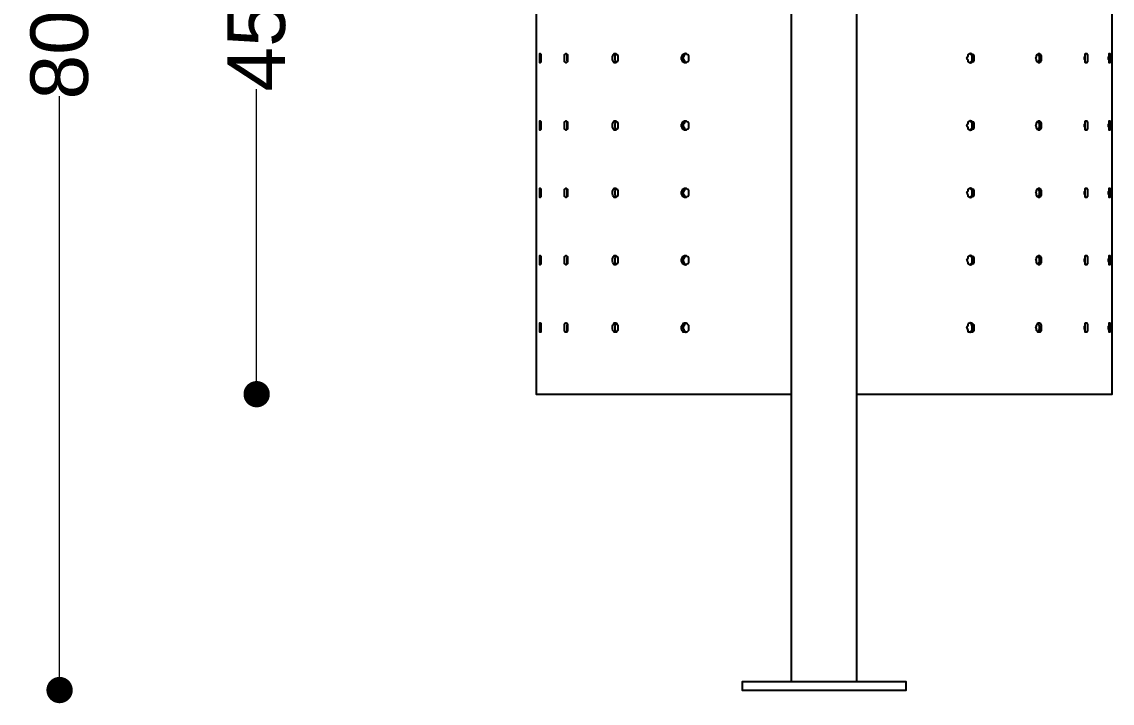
# Model space of a CAD drawing. Header units: millimetres. Extents: x 14997 to 18731, y 13743 to 19226.
# Drawn here: x 15728 to 16391, y 16296 to 16710 of the extents above; entities that cross this region are included whole.
import ezdxf

# ---------------------------------------------------------------- set-up
doc = ezdxf.new("R2010")
doc.units = ezdxf.units.MM
doc.header["$LTSCALE"] = 3
doc.layers.add('DomyÅ›lny', color=7, linetype='Continuous')
doc.styles.get("Standard").update_dxf_attribs({"font": 'arial.ttf'})
doc.dimstyles.new('MATEUSZ', dxfattribs={"dimtxt": 20, "dimasz": 16, "dimexe": 0.18, "dimexo": 0.0625, "dimgap": 0.09, "dimtad": 0, "dimdec": 0, "dimdsep": 46, "dimtxsty": 'Standard', "dimblk": 'DOT', "dimcen": 0.09, "dimse1": 1, "dimse2": 1, "dimadec": 0, "dimazin": 0, "dimtfac": 1, "dimtdec": 0, "dimtofl": 0, "dimtmove": 0, "dimatfit": 3, "dimfxl": 0, "dimtolj": 1, "dimtzin": 0, "dimlwd": 9, "dimlwe": 9, "dimarcsym": 0})

# ---------------------------------------------------------------- blocks, each defined once
blk = doc.blocks.new('_Dot')
at = {"color": 0, "linetype": 'ByBlock', "lineweight": -2}
blk.add_line((-0.5, 0), (-1, 0), dxfattribs=at)
at = {"color": 0, "linetype": 'ByBlock', "const_width": 0.5}
blk.add_lwpolyline([(-0.25, 0, 1), (0.25, 0, 1)], format="xyb", close=True, dxfattribs=at)
blk = doc.blocks.new('*D7')
at = {"color": 0, "lineweight": 9}
for p, q in [((15751.31, 17087.99), (15751.31, 16742.72)), ((15751.31, 16320), (15751.31, 16665.28))]:
    blk.add_line(p, q, dxfattribs=at)
at = {"layer": 'Defpoints', "color": 0}
for p in [(16216.18, 17103.99), (15751.31, 16304), (16216.18, 16304)]:
    blk.add_point(p, dxfattribs=at)
at = {"color": 0, "lineweight": 9, "xscale": 16, "yscale": 16, "zscale": 16}
for p, rotation in [((15751.31, 17103.99), 90), ((15751.31, 16304), 270)]:
    blk.add_blockref('_Dot', p, dxfattribs=dict(at, rotation=rotation))
at = {"color": 0, "insert": (15751.31, 16704), "char_height": 35, "attachment_point": 5, "rotation": 90}
blk.add_mtext('\\A1;800', dxfattribs=at)
blk = doc.blocks.new('*D8')
at = {"color": 0, "lineweight": 9}
for p, q in [((15871.13, 16917.72), (15871.13, 16748.25)), ((15871.13, 16499.97), (15871.13, 16669.45))]:
    blk.add_line(p, q, dxfattribs=at)
at = {"layer": 'Defpoints', "color": 0}
for p in [(16043.57, 16933.72), (15871.13, 16483.97), (16041.06, 16483.97)]:
    blk.add_point(p, dxfattribs=at)
at = {"color": 0, "lineweight": 9, "xscale": 16, "yscale": 16, "zscale": 16}
for p, rotation in [((15871.13, 16933.72), 90), ((15871.13, 16483.97), 270)]:
    blk.add_blockref('_Dot', p, dxfattribs=dict(at, rotation=rotation))
at = {"color": 0, "insert": (15871.13, 16708.85), "char_height": 35, "attachment_point": 5, "rotation": 90}
blk.add_mtext('\\A1;450', dxfattribs=at)

msp = doc.modelspace()

# ---------------------------------------------------------------- linework, layer by layer
msp.add_line((16196.24, 16304), (16236.12, 16304))
at = {"layer": 'DomyÅ›lny'}
for p, q in [((16196.24, 16309.03), (16196.24, 17027.12)), ((16236.12, 16309.03), (16236.12, 17027.12))]:
    msp.add_line(p, q, dxfattribs=at)
for points in [[(16041.06, 16933.72, 0), (16041.06, 16483.97, 0), (16041.42, 16483.97, 0), (16042.14, 16483.97, 0), (16042.86, 16483.97, 0), (16044.29, 16483.97, 0), (16045.73, 16483.97, 0), (16047.88, 16483.97, 0), (16050.04, 16483.97, 0), (16052.91, 16483.97, 0), (16055.79, 16483.97, 0), (16059.38, 16483.97, 0), (16062.97, 16483.97, 0), (16066.92, 16483.97, 0), (16071.59, 16483.97, 0), (16076.26, 16483.97, 0), (16081.29, 16483.97, 0), (16086.68, 16483.97, 0), (16092.43, 16483.97, 0), (16098.18, 16483.97, 0), (16104.64, 16483.97, 0), (16111.11, 16483.97, 0), (16117.93, 16483.97, 0), (16125.12, 16483.97, 0), (16132.66, 16483.97, 0), (16140.21, 16483.97, 0), (16148.11, 16483.97, 0), (16156.01, 16483.97, 0), (16164.63, 16483.97, 0), (16173.25, 16483.97, 0), (16173.97, 16483.97, 0), (16175.05, 16483.97, 0), (16176.49, 16483.97, 0), (16196.24, 16483.97, 0)], [(16236.12, 16483.97, 0), (16256.23, 16483.97, 0), (16257.31, 16483.97, 0), (16258.39, 16483.97, 0), (16259.47, 16483.97, 0), (16268.09, 16483.97, 0), (16276.35, 16483.97, 0), (16284.61, 16483.97, 0), (16292.16, 16483.97, 0), (16300.06, 16483.97, 0), (16307.24, 16483.97, 0), (16314.43, 16483.97, 0), (16321.25, 16483.97, 0), (16327.72, 16483.97, 0), (16334.19, 16483.97, 0), (16340.29, 16483.97, 0), (16345.68, 16483.97, 0), (16351.07, 16483.97, 0), (16356.46, 16483.97, 0), (16361.13, 16483.97, 0), (16365.44, 16483.97, 0), (16369.39, 16483.97, 0), (16372.98, 16483.97, 0), (16376.57, 16483.97, 0), (16379.45, 16483.97, 0), (16382.32, 16483.97, 0), (16384.84, 16483.97, 0), (16386.63, 16483.97, 0), (16388.43, 16483.97, 0), (16389.51, 16483.97, 0), (16390.58, 16483.97, 0), (16390.94, 16483.97, 0), (16391.3, 16483.97, 0), (16391.3, 16933.72, 0)], [(16060.1, 16690.53, 0), (16060.1, 16690.17, 0), (16059.74, 16690.17, 0), (16059.74, 16689.81, 0), (16059.74, 16689.45, 0), (16059.74, 16689.09, 0), (16059.74, 16688.73, 0), (16059.74, 16688.37, 0), (16059.74, 16688.01, 0), (16059.74, 16687.65, 0), (16059.74, 16687.29, 0), (16059.74, 16686.93, 0), (16060.1, 16686.57, 0), (16060.1, 16686.21, 0)], [(16089.55, 16691.24, 0), (16089.55, 16690.88, 0), (16089.2, 16690.53, 0), (16089.2, 16690.17, 0), (16089.2, 16689.81, 0), (16088.84, 16689.81, 0), (16088.84, 16689.09, 0), (16088.84, 16688.73, 0), (16088.84, 16688.37, 0), (16088.84, 16688.01, 0), (16088.84, 16687.65, 0), (16088.84, 16687.29, 0), (16089.2, 16686.93, 0), (16089.2, 16686.57, 0), (16089.55, 16686.21, 0), (16089.55, 16685.86, 0)], [(16132.3, 16691.24, 0), (16131.94, 16691.24, 0), (16131.58, 16690.88, 0), (16131.22, 16690.53, 0), (16131.22, 16690.17, 0), (16130.87, 16689.81, 0), (16130.87, 16689.45, 0), (16130.51, 16689.09, 0), (16130.51, 16688.73, 0), (16130.51, 16688.37, 0), (16130.51, 16688.01, 0), (16130.51, 16687.65, 0), (16130.87, 16687.65, 0), (16130.87, 16686.93, 0), (16131.22, 16686.93, 0), (16131.22, 16686.57, 0), (16131.58, 16686.21, 0), (16131.58, 16685.86, 0), (16131.94, 16685.86, 0), (16132.3, 16685.5, 0)], [(16304.73, 16685.5, 0), (16305.09, 16685.5, 0), (16305.09, 16685.86, 0), (16305.45, 16685.86, 0), (16305.81, 16686.21, 0), (16305.81, 16686.57, 0), (16306.17, 16686.93, 0), (16306.17, 16687.29, 0), (16306.17, 16687.65, 0), (16306.17, 16688.01, 0), (16306.17, 16688.37, 0), (16306.17, 16688.73, 0), (16306.17, 16689.09, 0), (16306.17, 16689.45, 0), (16306.17, 16689.81, 0), (16306.17, 16690.17, 0), (16305.81, 16690.17, 0), (16305.81, 16690.53, 0), (16305.81, 16690.88, 0), (16305.45, 16690.88, 0), (16305.09, 16690.88, 0), (16305.09, 16691.24, 0), (16304.73, 16691.24, 0)], [(16346.04, 16685.86, 0), (16346.4, 16685.86, 0), (16346.76, 16686.21, 0), (16346.76, 16686.57, 0), (16346.76, 16686.93, 0), (16347.12, 16686.93, 0), (16347.12, 16687.29, 0), (16347.12, 16687.65, 0), (16347.12, 16688.01, 0), (16347.12, 16688.37, 0), (16347.12, 16688.73, 0), (16347.12, 16689.09, 0), (16347.12, 16689.45, 0), (16347.12, 16689.81, 0), (16346.76, 16689.81, 0), (16346.76, 16690.17, 0), (16346.76, 16690.53, 0), (16346.76, 16690.88, 0), (16346.4, 16690.88, 0), (16346.04, 16691.24, 0)], [(16374.78, 16686.57, 0), (16374.78, 16686.93, 0), (16374.78, 16687.29, 0), (16374.78, 16687.65, 0), (16374.78, 16688.01, 0), (16374.78, 16688.37, 0), (16374.78, 16688.73, 0), (16374.78, 16689.09, 0), (16374.78, 16689.45, 0), (16374.78, 16689.81, 0), (16374.78, 16690.17, 0), (16374.78, 16690.53, 0)], [(16060.1, 16649.57, 0), (16060.1, 16649.21, 0), (16059.74, 16649.21, 0), (16059.74, 16648.86, 0), (16059.74, 16648.5, 0), (16059.74, 16648.14, 0), (16059.74, 16647.78, 0), (16059.74, 16647.42, 0), (16059.74, 16647.06, 0), (16059.74, 16646.7, 0), (16059.74, 16646.34, 0), (16059.74, 16645.98, 0), (16059.74, 16645.62, 0), (16060.1, 16645.62, 0), (16060.1, 16645.26, 0)], [(16089.55, 16650.29, 0), (16089.55, 16649.93, 0), (16089.2, 16649.57, 0), (16089.2, 16649.21, 0), (16089.2, 16648.86, 0), (16088.84, 16648.5, 0), (16088.84, 16648.14, 0), (16088.84, 16647.78, 0), (16088.84, 16647.42, 0), (16088.84, 16647.06, 0), (16088.84, 16646.7, 0), (16088.84, 16646.34, 0), (16089.2, 16645.98, 0), (16089.2, 16645.62, 0), (16089.2, 16645.26, 0), (16089.55, 16645.26, 0), (16089.55, 16644.9, 0), (16089.55, 16644.54, 0)], [(16132.3, 16650.29, 0), (16131.94, 16649.93, 0), (16131.58, 16649.93, 0), (16131.22, 16649.57, 0), (16131.22, 16649.21, 0), (16131.22, 16648.86, 0), (16130.87, 16648.86, 0), (16130.87, 16648.5, 0), (16130.51, 16648.14, 0), (16130.51, 16647.78, 0), (16130.51, 16647.42, 0), (16130.51, 16647.06, 0), (16130.51, 16646.7, 0), (16130.87, 16646.7, 0), (16130.87, 16645.98, 0), (16131.22, 16645.98, 0), (16131.22, 16645.62, 0), (16131.58, 16645.26, 0), (16131.58, 16644.9, 0), (16131.94, 16644.9, 0), (16132.3, 16644.54, 0)], [(16304.73, 16644.54, 0), (16305.09, 16644.54, 0), (16305.09, 16644.9, 0), (16305.45, 16644.9, 0), (16305.81, 16644.9, 0), (16305.81, 16645.26, 0), (16305.81, 16645.62, 0), (16306.17, 16645.98, 0), (16306.17, 16646.34, 0), (16306.17, 16646.7, 0), (16306.17, 16647.06, 0), (16306.17, 16647.42, 0), (16306.17, 16647.78, 0), (16306.17, 16648.14, 0), (16306.17, 16648.5, 0), (16306.17, 16648.86, 0), (16305.81, 16649.21, 0), (16305.81, 16649.57, 0), (16305.81, 16649.93, 0), (16305.45, 16649.93, 0), (16305.09, 16649.93, 0), (16305.09, 16650.29, 0), (16304.73, 16650.29, 0)], [(16346.04, 16644.54, 0), (16346.04, 16644.9, 0), (16346.4, 16644.9, 0), (16346.76, 16644.9, 0), (16346.76, 16645.26, 0), (16346.76, 16645.62, 0), (16346.76, 16645.98, 0), (16347.12, 16645.98, 0), (16347.12, 16646.34, 0), (16347.12, 16646.7, 0), (16347.12, 16647.06, 0), (16347.12, 16647.42, 0), (16347.12, 16647.78, 0), (16347.12, 16648.14, 0), (16347.12, 16648.5, 0), (16347.12, 16648.86, 0), (16346.76, 16648.86, 0), (16346.76, 16649.21, 0), (16346.76, 16649.57, 0), (16346.76, 16649.93, 0), (16346.4, 16649.93, 0), (16346.04, 16649.93, 0), (16346.04, 16650.29, 0)], [(16374.78, 16645.26, 0), (16374.78, 16645.62, 0), (16374.78, 16645.98, 0), (16374.78, 16646.34, 0), (16374.78, 16646.7, 0), (16374.78, 16647.06, 0), (16374.78, 16647.42, 0), (16374.78, 16647.78, 0), (16374.78, 16648.14, 0), (16374.78, 16648.5, 0), (16374.78, 16648.86, 0), (16374.78, 16649.21, 0), (16374.78, 16649.57, 0)], [(16060.1, 16608.62, 0), (16060.1, 16608.26, 0), (16059.74, 16608.26, 0), (16059.74, 16607.9, 0), (16059.74, 16607.54, 0), (16059.74, 16607.19, 0), (16059.74, 16606.83, 0), (16059.74, 16606.47, 0), (16059.74, 16606.11, 0), (16059.74, 16605.75, 0), (16059.74, 16605.39, 0), (16059.74, 16605.03, 0), (16059.74, 16604.67, 0), (16060.1, 16604.67, 0), (16060.1, 16604.31, 0)], [(16089.55, 16609.34, 0), (16089.55, 16608.98, 0), (16089.55, 16608.62, 0), (16089.2, 16608.62, 0), (16089.2, 16608.26, 0), (16089.2, 16607.9, 0), (16088.84, 16607.54, 0), (16088.84, 16607.19, 0), (16088.84, 16606.83, 0), (16088.84, 16606.47, 0), (16088.84, 16606.11, 0), (16088.84, 16605.75, 0), (16088.84, 16605.39, 0), (16089.2, 16605.03, 0), (16089.2, 16604.67, 0), (16089.2, 16604.31, 0), (16089.55, 16603.95, 0), (16089.55, 16603.59, 0)], [(16132.3, 16609.34, 0), (16131.94, 16608.98, 0), (16131.58, 16608.98, 0), (16131.22, 16608.62, 0), (16131.22, 16608.26, 0), (16131.22, 16607.9, 0), (16130.87, 16607.9, 0), (16130.87, 16607.19, 0), (16130.51, 16607.19, 0), (16130.51, 16606.83, 0), (16130.51, 16606.47, 0), (16130.51, 16606.11, 0), (16130.51, 16605.75, 0), (16130.87, 16605.39, 0), (16130.87, 16605.03, 0), (16131.22, 16605.03, 0), (16131.22, 16604.67, 0), (16131.22, 16604.31, 0), (16131.58, 16603.95, 0), (16131.94, 16603.95, 0), (16132.3, 16603.59, 0)], [(16304.73, 16603.59, 0), (16305.09, 16603.59, 0), (16305.09, 16603.95, 0), (16305.45, 16603.95, 0), (16305.81, 16603.95, 0), (16305.81, 16604.31, 0), (16305.81, 16604.67, 0), (16306.17, 16605.03, 0), (16306.17, 16605.39, 0), (16306.17, 16605.75, 0), (16306.17, 16606.11, 0), (16306.17, 16606.47, 0), (16306.17, 16606.83, 0), (16306.17, 16607.19, 0), (16306.17, 16607.54, 0), (16306.17, 16607.9, 0), (16305.81, 16608.26, 0), (16305.81, 16608.62, 0), (16305.81, 16608.98, 0), (16305.45, 16608.98, 0), (16305.09, 16608.98, 0), (16305.09, 16609.34, 0), (16304.73, 16609.34, 0)], [(16346.04, 16603.59, 0), (16346.04, 16603.95, 0), (16346.4, 16603.95, 0), (16346.76, 16603.95, 0), (16346.76, 16604.31, 0), (16346.76, 16604.67, 0), (16346.76, 16605.03, 0), (16347.12, 16605.03, 0), (16347.12, 16605.39, 0), (16347.12, 16605.75, 0), (16347.12, 16606.11, 0), (16347.12, 16606.47, 0), (16347.12, 16606.83, 0), (16347.12, 16607.19, 0), (16347.12, 16607.54, 0), (16347.12, 16607.9, 0), (16346.76, 16607.9, 0), (16346.76, 16608.26, 0), (16346.76, 16608.62, 0), (16346.76, 16608.98, 0), (16346.4, 16608.98, 0), (16346.04, 16608.98, 0), (16346.04, 16609.34, 0)], [(16374.78, 16604.31, 0), (16374.78, 16604.67, 0), (16374.78, 16605.03, 0), (16374.78, 16605.39, 0), (16374.78, 16605.75, 0), (16374.78, 16606.11, 0), (16374.78, 16606.47, 0), (16374.78, 16606.83, 0), (16374.78, 16607.19, 0), (16374.78, 16607.54, 0), (16374.78, 16607.9, 0), (16374.78, 16608.26, 0), (16374.78, 16608.62, 0)], [(16060.1, 16567.67, 0), (16060.1, 16567.31, 0), (16059.74, 16566.95, 0), (16059.74, 16566.59, 0), (16059.74, 16566.23, 0), (16059.74, 16565.87, 0), (16059.74, 16565.52, 0), (16059.74, 16565.16, 0), (16059.74, 16564.8, 0), (16059.74, 16564.44, 0), (16059.74, 16564.08, 0), (16059.74, 16563.72, 0), (16060.1, 16563.72, 0), (16060.1, 16563.36, 0)], [(16089.55, 16568.03, 0), (16089.55, 16567.67, 0), (16089.2, 16567.31, 0), (16089.2, 16566.95, 0), (16088.84, 16566.59, 0), (16088.84, 16566.23, 0), (16088.84, 16565.87, 0), (16088.84, 16565.52, 0), (16088.84, 16565.16, 0), (16088.84, 16564.8, 0), (16088.84, 16564.08, 0), (16089.2, 16564.08, 0), (16089.2, 16563.72, 0), (16089.2, 16563.36, 0), (16089.55, 16563, 0), (16089.55, 16562.64, 0)], [(16132.3, 16568.39, 0), (16131.94, 16568.03, 0), (16131.58, 16568.03, 0), (16131.58, 16567.67, 0), (16131.22, 16567.31, 0), (16131.22, 16566.95, 0), (16130.87, 16566.95, 0), (16130.87, 16566.23, 0), (16130.51, 16566.23, 0), (16130.51, 16565.87, 0), (16130.51, 16565.52, 0), (16130.51, 16565.16, 0), (16130.51, 16564.8, 0), (16130.87, 16564.44, 0), (16130.87, 16564.08, 0), (16131.22, 16563.72, 0), (16131.22, 16563.36, 0), (16131.58, 16563, 0), (16131.94, 16562.64, 0), (16132.3, 16562.64, 0)], [(16304.73, 16562.64, 0), (16305.09, 16562.64, 0), (16305.09, 16563, 0), (16305.45, 16563, 0), (16305.81, 16563, 0), (16305.81, 16563.36, 0), (16305.81, 16563.72, 0), (16306.17, 16563.72, 0), (16306.17, 16564.08, 0), (16306.17, 16564.44, 0), (16306.17, 16564.8, 0), (16306.17, 16565.16, 0), (16306.17, 16565.52, 0), (16306.17, 16565.87, 0), (16306.17, 16566.23, 0), (16306.17, 16566.59, 0), (16306.17, 16566.95, 0), (16305.81, 16567.31, 0), (16305.81, 16567.67, 0), (16305.45, 16568.03, 0), (16305.09, 16568.03, 0), (16305.09, 16568.39, 0), (16304.73, 16568.39, 0)], [(16346.04, 16562.64, 0), (16346.4, 16563, 0), (16346.76, 16563, 0), (16346.76, 16563.36, 0), (16346.76, 16563.72, 0), (16346.76, 16564.08, 0), (16347.12, 16564.08, 0), (16347.12, 16564.44, 0), (16347.12, 16564.8, 0), (16347.12, 16565.16, 0), (16347.12, 16565.52, 0), (16347.12, 16565.87, 0), (16347.12, 16566.23, 0), (16347.12, 16566.59, 0), (16347.12, 16566.95, 0), (16346.76, 16566.95, 0), (16346.76, 16567.31, 0), (16346.76, 16567.67, 0), (16346.4, 16568.03, 0), (16346.04, 16568.03, 0), (16346.04, 16568.39, 0)], [(16374.78, 16563.36, 0), (16374.78, 16563.72, 0), (16374.78, 16564.08, 0), (16374.78, 16564.44, 0), (16374.78, 16564.8, 0), (16374.78, 16565.16, 0), (16374.78, 16565.52, 0), (16374.78, 16565.87, 0), (16374.78, 16566.23, 0), (16374.78, 16566.59, 0), (16374.78, 16566.95, 0), (16374.78, 16567.31, 0)], [(16060.1, 16526.36, 0), (16059.74, 16526, 0), (16059.74, 16525.64, 0), (16059.74, 16525.28, 0), (16059.74, 16524.92, 0), (16059.74, 16524.56, 0), (16059.74, 16524.2, 0), (16059.74, 16523.85, 0), (16059.74, 16523.49, 0), (16059.74, 16523.13, 0), (16059.74, 16522.77, 0), (16060.1, 16522.77, 0), (16060.1, 16522.41, 0)], [(16089.55, 16527.08, 0), (16089.55, 16526.72, 0), (16089.2, 16526.36, 0), (16089.2, 16526, 0), (16088.84, 16525.64, 0), (16088.84, 16525.28, 0), (16088.84, 16524.92, 0), (16088.84, 16524.2, 0), (16088.84, 16523.85, 0), (16088.84, 16523.13, 0), (16089.2, 16523.13, 0), (16089.2, 16522.77, 0), (16089.2, 16522.41, 0), (16089.55, 16522.05, 0), (16089.55, 16521.69, 0)], [(16132.3, 16527.44, 0), (16132.3, 16527.08, 0), (16131.94, 16527.08, 0), (16131.58, 16527.08, 0), (16131.58, 16526.72, 0), (16131.22, 16526.36, 0), (16131.22, 16526, 0), (16130.87, 16525.64, 0), (16130.87, 16525.28, 0), (16130.51, 16524.92, 0), (16130.51, 16524.2, 0), (16130.51, 16523.85, 0), (16130.87, 16523.49, 0), (16130.87, 16523.13, 0), (16131.22, 16522.77, 0), (16131.22, 16522.41, 0), (16131.58, 16522.05, 0), (16131.94, 16521.69, 0), (16132.3, 16521.69, 0)], [(16304.73, 16521.69, 0), (16305.09, 16521.69, 0), (16305.45, 16522.05, 0), (16305.81, 16522.05, 0), (16305.81, 16522.41, 0), (16305.81, 16522.77, 0), (16306.17, 16522.77, 0), (16306.17, 16523.13, 0), (16306.17, 16523.49, 0), (16306.17, 16523.85, 0), (16306.17, 16524.2, 0), (16306.17, 16524.56, 0), (16306.17, 16524.92, 0), (16306.17, 16525.28, 0), (16306.17, 16525.64, 0), (16306.17, 16526, 0), (16305.81, 16526, 0), (16305.81, 16526.36, 0), (16305.81, 16526.72, 0), (16305.45, 16527.08, 0), (16305.09, 16527.08, 0), (16305.09, 16527.44, 0), (16304.73, 16527.44, 0)], [(16346.04, 16521.69, 0), (16346.4, 16522.05, 0), (16346.76, 16522.05, 0), (16346.76, 16522.41, 0), (16346.76, 16522.77, 0), (16346.76, 16523.13, 0), (16347.12, 16523.13, 0), (16347.12, 16523.49, 0), (16347.12, 16523.85, 0), (16347.12, 16524.2, 0), (16347.12, 16524.56, 0), (16347.12, 16524.92, 0), (16347.12, 16525.28, 0), (16347.12, 16525.64, 0), (16346.76, 16526, 0), (16346.76, 16526.36, 0), (16346.76, 16526.72, 0), (16346.4, 16527.08, 0), (16346.04, 16527.08, 0)], [(16374.78, 16522.41, 0), (16374.78, 16522.77, 0), (16374.78, 16523.13, 0), (16374.78, 16523.49, 0), (16374.78, 16523.85, 0), (16374.78, 16524.2, 0), (16374.78, 16524.56, 0), (16374.78, 16524.92, 0), (16374.78, 16525.28, 0), (16374.78, 16525.64, 0), (16374.78, 16526, 0), (16374.78, 16526.36, 0)]]:
    msp.add_polyline3d(points, dxfattribs=at)
for points in [[(16043.93, 16689.09, 0), (16043.93, 16688.37, 0), (16043.93, 16687.65, 0), (16043.93, 16686.93, 0), (16043.93, 16686.21, 0), (16043.93, 16685.86, 0), (16043.57, 16685.5, 0), (16043.21, 16685.5, 0), (16043.21, 16685.86, 0), (16043.21, 16686.21, 0), (16043.21, 16686.93, 0), (16043.21, 16687.65, 0), (16043.21, 16688.37, 0), (16043.21, 16689.09, 0), (16043.21, 16689.81, 0), (16043.21, 16690.53, 0), (16043.21, 16690.88, 0), (16043.21, 16691.24, 0), (16043.57, 16691.24, 0), (16043.93, 16690.88, 0), (16043.93, 16690.53, 0), (16043.93, 16689.81, 0)], [(16060.1, 16689.09, 0), (16060.1, 16688.37, 0), (16060.1, 16687.65, 0), (16060.1, 16686.93, 0), (16060.1, 16686.21, 0), (16059.74, 16685.86, 0), (16059.38, 16685.5, 0), (16059.02, 16685.5, 0), (16058.66, 16685.86, 0), (16058.3, 16686.21, 0), (16058.3, 16686.93, 0), (16058.3, 16687.65, 0), (16058.3, 16688.37, 0), (16058.3, 16689.09, 0), (16058.3, 16689.81, 0), (16058.3, 16690.53, 0), (16058.66, 16690.88, 0), (16059.02, 16691.24, 0), (16059.38, 16691.24, 0), (16059.74, 16690.88, 0), (16060.1, 16690.53, 0), (16060.1, 16689.81, 0)], [(16090.63, 16689.09, 0), (16090.63, 16688.37, 0), (16090.63, 16687.65, 0), (16090.63, 16686.93, 0), (16090.27, 16686.21, 0), (16089.91, 16685.86, 0), (16089.55, 16685.5, 0), (16089.2, 16685.5, 0), (16088.48, 16685.5, 0), (16088.48, 16685.86, 0), (16088.12, 16686.21, 0), (16087.76, 16686.93, 0), (16087.4, 16687.65, 0), (16087.4, 16688.37, 0), (16087.4, 16689.09, 0), (16087.76, 16689.81, 0), (16088.12, 16690.53, 0), (16088.48, 16690.88, 0), (16088.48, 16691.24, 0), (16089.2, 16691.24, 0), (16089.55, 16691.24, 0), (16089.91, 16690.88, 0), (16090.27, 16690.53, 0), (16090.63, 16689.81, 0)], [(16133.74, 16689.09, 0), (16133.74, 16688.37, 0), (16133.74, 16687.65, 0), (16133.74, 16686.93, 0), (16133.38, 16686.21, 0), (16132.66, 16685.86, 0), (16132.3, 16685.5, 0), (16131.58, 16685.5, 0), (16131.22, 16685.5, 0), (16130.51, 16685.86, 0), (16130.15, 16686.21, 0), (16129.79, 16686.93, 0), (16129.43, 16687.65, 0), (16129.43, 16688.37, 0), (16129.43, 16689.09, 0), (16129.79, 16689.81, 0), (16130.15, 16690.53, 0), (16130.51, 16690.88, 0), (16131.22, 16691.24, 0), (16131.58, 16691.24, 0), (16132.3, 16691.24, 0), (16132.66, 16690.88, 0), (16133.38, 16690.53, 0), (16133.74, 16689.81, 0)], [(16307.24, 16689.09, 0), (16307.24, 16688.37, 0), (16307.24, 16687.65, 0), (16307.24, 16686.93, 0), (16306.88, 16686.21, 0), (16306.17, 16685.86, 0), (16305.81, 16685.5, 0), (16305.09, 16685.5, 0), (16304.73, 16685.5, 0), (16304.01, 16685.86, 0), (16303.65, 16686.21, 0), (16303.65, 16686.93, 0), (16303.29, 16687.65, 0), (16302.93, 16688.37, 0), (16303.29, 16689.09, 0), (16303.65, 16689.81, 0), (16303.65, 16690.53, 0), (16304.01, 16690.88, 0), (16304.73, 16691.24, 0), (16305.09, 16691.24, 0), (16305.81, 16691.24, 0), (16306.17, 16690.88, 0), (16306.88, 16690.53, 0), (16307.24, 16689.81, 0)], [(16348.2, 16689.09, 0), (16348.2, 16688.37, 0), (16348.2, 16687.65, 0), (16348.2, 16686.93, 0), (16347.84, 16686.21, 0), (16347.48, 16685.86, 0), (16347.12, 16685.5, 0), (16346.76, 16685.5, 0), (16346.4, 16685.5, 0), (16346.04, 16685.86, 0), (16345.68, 16686.21, 0), (16345.32, 16686.93, 0), (16345.32, 16687.65, 0), (16344.96, 16688.37, 0), (16345.32, 16689.09, 0), (16345.32, 16689.81, 0), (16345.68, 16690.53, 0), (16346.04, 16690.88, 0), (16346.4, 16691.24, 0), (16346.76, 16691.24, 0), (16347.12, 16691.24, 0), (16347.48, 16690.88, 0), (16347.84, 16690.53, 0), (16348.2, 16689.81, 0)], [(16376.22, 16689.09, 0), (16376.22, 16688.37, 0), (16376.22, 16687.65, 0), (16376.22, 16686.93, 0), (16376.22, 16686.21, 0), (16375.86, 16685.86, 0), (16375.86, 16685.5, 0), (16375.14, 16685.5, 0), (16374.78, 16685.86, 0), (16374.78, 16686.21, 0), (16374.78, 16686.93, 0), (16374.42, 16687.65, 0), (16374.42, 16688.37, 0), (16374.42, 16689.09, 0), (16374.78, 16689.81, 0), (16374.78, 16690.53, 0), (16374.78, 16690.88, 0), (16375.14, 16691.24, 0), (16375.86, 16691.24, 0), (16375.86, 16690.88, 0), (16376.22, 16690.53, 0), (16376.22, 16689.81, 0)], [(16389.87, 16689.09, 0), (16389.87, 16688.37, 0), (16389.87, 16687.65, 0), (16389.87, 16686.93, 0), (16389.87, 16686.21, 0), (16389.87, 16685.86, 0), (16389.87, 16685.5, 0), (16389.51, 16685.5, 0), (16389.51, 16685.86, 0), (16389.51, 16686.21, 0), (16389.51, 16686.93, 0), (16389.15, 16687.65, 0), (16389.15, 16688.37, 0), (16389.15, 16689.09, 0), (16389.51, 16689.81, 0), (16389.51, 16690.53, 0), (16389.51, 16690.88, 0), (16389.51, 16691.24, 0), (16389.87, 16691.24, 0), (16389.87, 16690.88, 0), (16389.87, 16690.53, 0), (16389.87, 16689.81, 0)], [(16043.93, 16648.14, 0), (16043.93, 16647.42, 0), (16043.93, 16646.7, 0), (16043.93, 16645.98, 0), (16043.93, 16645.26, 0), (16043.93, 16644.9, 0), (16043.57, 16644.54, 0), (16043.21, 16644.54, 0), (16043.21, 16644.9, 0), (16043.21, 16645.26, 0), (16043.21, 16645.98, 0), (16043.21, 16646.7, 0), (16043.21, 16647.42, 0), (16043.21, 16648.14, 0), (16043.21, 16648.86, 0), (16043.21, 16649.57, 0), (16043.21, 16649.93, 0), (16043.21, 16650.29, 0), (16043.57, 16650.29, 0), (16043.93, 16649.93, 0), (16043.93, 16649.57, 0), (16043.93, 16648.86, 0)], [(16060.1, 16648.14, 0), (16060.1, 16647.42, 0), (16060.1, 16646.7, 0), (16060.1, 16645.98, 0), (16060.1, 16645.26, 0), (16059.74, 16644.9, 0), (16059.38, 16644.54, 0), (16059.02, 16644.54, 0), (16058.66, 16644.9, 0), (16058.3, 16645.26, 0), (16058.3, 16645.98, 0), (16058.3, 16646.7, 0), (16058.3, 16647.42, 0), (16058.3, 16648.14, 0), (16058.3, 16648.86, 0), (16058.3, 16649.57, 0), (16058.66, 16649.93, 0), (16059.02, 16650.29, 0), (16059.38, 16650.29, 0), (16059.74, 16649.93, 0), (16060.1, 16649.57, 0), (16060.1, 16648.86, 0)], [(16090.63, 16648.14, 0), (16090.63, 16647.42, 0), (16090.63, 16646.7, 0), (16090.63, 16645.98, 0), (16090.27, 16645.26, 0), (16089.91, 16644.9, 0), (16089.55, 16644.54, 0), (16089.2, 16644.54, 0), (16088.48, 16644.54, 0), (16088.48, 16644.9, 0), (16088.12, 16645.26, 0), (16087.76, 16645.98, 0), (16087.4, 16646.7, 0), (16087.4, 16647.42, 0), (16087.4, 16648.14, 0), (16087.76, 16648.86, 0), (16088.12, 16649.57, 0), (16088.48, 16649.93, 0), (16088.48, 16650.29, 0), (16089.2, 16650.29, 0), (16089.55, 16650.29, 0), (16089.91, 16649.93, 0), (16090.27, 16649.57, 0), (16090.63, 16648.86, 0)], [(16133.74, 16648.14, 0), (16133.74, 16647.42, 0), (16133.74, 16646.7, 0), (16133.74, 16645.98, 0), (16133.38, 16645.26, 0), (16132.66, 16644.9, 0), (16132.3, 16644.54, 0), (16131.58, 16644.54, 0), (16131.22, 16644.54, 0), (16130.51, 16644.9, 0), (16130.15, 16645.26, 0), (16129.79, 16645.98, 0), (16129.43, 16646.7, 0), (16129.43, 16647.42, 0), (16129.43, 16648.14, 0), (16129.79, 16648.86, 0), (16130.15, 16649.57, 0), (16130.51, 16649.93, 0), (16131.22, 16650.29, 0), (16131.58, 16650.29, 0), (16132.3, 16650.29, 0), (16132.66, 16649.93, 0), (16133.38, 16649.57, 0), (16133.74, 16648.86, 0)], [(16307.24, 16648.14, 0), (16307.24, 16647.42, 0), (16307.24, 16646.7, 0), (16307.24, 16645.98, 0), (16306.88, 16645.26, 0), (16306.17, 16644.9, 0), (16305.81, 16644.54, 0), (16305.09, 16644.54, 0), (16304.73, 16644.54, 0), (16304.01, 16644.9, 0), (16303.65, 16645.26, 0), (16303.65, 16645.98, 0), (16303.29, 16646.7, 0), (16302.93, 16647.42, 0), (16303.29, 16648.14, 0), (16303.65, 16648.86, 0), (16303.65, 16649.57, 0), (16304.01, 16649.93, 0), (16304.73, 16650.29, 0), (16305.09, 16650.29, 0), (16305.81, 16650.29, 0), (16306.17, 16649.93, 0), (16306.88, 16649.57, 0), (16307.24, 16648.86, 0)], [(16348.2, 16648.14, 0), (16348.2, 16647.42, 0), (16348.2, 16646.7, 0), (16348.2, 16645.98, 0), (16347.84, 16645.26, 0), (16347.48, 16644.9, 0), (16347.12, 16644.54, 0), (16346.76, 16644.54, 0), (16346.4, 16644.54, 0), (16346.04, 16644.9, 0), (16345.68, 16645.26, 0), (16345.32, 16645.98, 0), (16345.32, 16646.7, 0), (16344.96, 16647.42, 0), (16345.32, 16648.14, 0), (16345.32, 16648.86, 0), (16345.68, 16649.57, 0), (16346.04, 16649.93, 0), (16346.4, 16650.29, 0), (16346.76, 16650.29, 0), (16347.12, 16650.29, 0), (16347.48, 16649.93, 0), (16347.84, 16649.57, 0), (16348.2, 16648.86, 0)], [(16376.22, 16648.14, 0), (16376.22, 16647.42, 0), (16376.22, 16646.7, 0), (16376.22, 16645.98, 0), (16376.22, 16645.26, 0), (16375.86, 16644.9, 0), (16375.86, 16644.54, 0), (16375.14, 16644.54, 0), (16374.78, 16644.9, 0), (16374.78, 16645.26, 0), (16374.78, 16645.98, 0), (16374.42, 16646.7, 0), (16374.42, 16647.42, 0), (16374.42, 16648.14, 0), (16374.78, 16648.86, 0), (16374.78, 16649.57, 0), (16374.78, 16649.93, 0), (16375.14, 16650.29, 0), (16375.86, 16650.29, 0), (16375.86, 16649.93, 0), (16376.22, 16649.57, 0), (16376.22, 16648.86, 0)], [(16389.87, 16648.14, 0), (16389.87, 16647.42, 0), (16389.87, 16646.7, 0), (16389.87, 16645.98, 0), (16389.87, 16645.26, 0), (16389.87, 16644.9, 0), (16389.87, 16644.54, 0), (16389.51, 16644.54, 0), (16389.51, 16644.9, 0), (16389.51, 16645.26, 0), (16389.51, 16645.98, 0), (16389.15, 16646.7, 0), (16389.15, 16647.42, 0), (16389.15, 16648.14, 0), (16389.51, 16648.86, 0), (16389.51, 16649.57, 0), (16389.51, 16649.93, 0), (16389.51, 16650.29, 0), (16389.87, 16650.29, 0), (16389.87, 16649.93, 0), (16389.87, 16649.57, 0), (16389.87, 16648.86, 0)], [(16043.93, 16607.19, 0), (16043.93, 16606.47, 0), (16043.93, 16605.75, 0), (16043.93, 16605.03, 0), (16043.93, 16604.31, 0), (16043.93, 16603.95, 0), (16043.57, 16603.59, 0), (16043.21, 16603.59, 0), (16043.21, 16603.95, 0), (16043.21, 16604.31, 0), (16043.21, 16605.03, 0), (16043.21, 16605.75, 0), (16043.21, 16606.47, 0), (16043.21, 16607.19, 0), (16043.21, 16607.9, 0), (16043.21, 16608.62, 0), (16043.21, 16608.98, 0), (16043.21, 16609.34, 0), (16043.57, 16609.34, 0), (16043.93, 16608.98, 0), (16043.93, 16608.62, 0), (16043.93, 16607.9, 0)], [(16060.1, 16607.19, 0), (16060.1, 16606.47, 0), (16060.1, 16605.75, 0), (16060.1, 16605.03, 0), (16060.1, 16604.31, 0), (16059.74, 16603.95, 0), (16059.38, 16603.59, 0), (16059.02, 16603.59, 0), (16058.66, 16603.95, 0), (16058.3, 16604.31, 0), (16058.3, 16605.03, 0), (16058.3, 16605.75, 0), (16058.3, 16606.47, 0), (16058.3, 16607.19, 0), (16058.3, 16607.9, 0), (16058.3, 16608.62, 0), (16058.66, 16608.98, 0), (16059.02, 16609.34, 0), (16059.38, 16609.34, 0), (16059.74, 16608.98, 0), (16060.1, 16608.62, 0), (16060.1, 16607.9, 0)], [(16090.63, 16607.19, 0), (16090.63, 16606.47, 0), (16090.63, 16605.75, 0), (16090.63, 16605.03, 0), (16090.27, 16604.31, 0), (16089.91, 16603.95, 0), (16089.55, 16603.59, 0), (16089.2, 16603.59, 0), (16088.48, 16603.59, 0), (16088.48, 16603.95, 0), (16088.12, 16604.31, 0), (16087.76, 16605.03, 0), (16087.4, 16605.75, 0), (16087.4, 16606.47, 0), (16087.4, 16607.19, 0), (16087.76, 16607.9, 0), (16088.12, 16608.62, 0), (16088.48, 16608.98, 0), (16088.48, 16609.34, 0), (16089.2, 16609.34, 0), (16089.55, 16609.34, 0), (16089.91, 16608.98, 0), (16090.27, 16608.62, 0), (16090.63, 16607.9, 0)], [(16133.74, 16607.19, 0), (16133.74, 16606.47, 0), (16133.74, 16605.75, 0), (16133.74, 16605.03, 0), (16133.38, 16604.31, 0), (16132.66, 16603.95, 0), (16132.3, 16603.59, 0), (16131.58, 16603.59, 0), (16131.22, 16603.59, 0), (16130.51, 16603.95, 0), (16130.15, 16604.31, 0), (16129.79, 16605.03, 0), (16129.43, 16605.75, 0), (16129.43, 16606.47, 0), (16129.43, 16607.19, 0), (16129.79, 16607.9, 0), (16130.15, 16608.62, 0), (16130.51, 16608.98, 0), (16131.22, 16609.34, 0), (16131.58, 16609.34, 0), (16132.3, 16609.34, 0), (16132.66, 16608.98, 0), (16133.38, 16608.62, 0), (16133.74, 16607.9, 0)], [(16307.24, 16607.19, 0), (16307.24, 16606.47, 0), (16307.24, 16605.75, 0), (16307.24, 16605.03, 0), (16306.88, 16604.31, 0), (16306.17, 16603.95, 0), (16305.81, 16603.59, 0), (16305.09, 16603.59, 0), (16304.73, 16603.59, 0), (16304.01, 16603.95, 0), (16303.65, 16604.31, 0), (16303.65, 16605.03, 0), (16303.29, 16605.75, 0), (16302.93, 16606.47, 0), (16303.29, 16607.19, 0), (16303.65, 16607.9, 0), (16303.65, 16608.62, 0), (16304.01, 16608.98, 0), (16304.73, 16609.34, 0), (16305.09, 16609.34, 0), (16305.81, 16609.34, 0), (16306.17, 16608.98, 0), (16306.88, 16608.62, 0), (16307.24, 16607.9, 0)], [(16348.2, 16607.19, 0), (16348.2, 16606.47, 0), (16348.2, 16605.75, 0), (16348.2, 16605.03, 0), (16347.84, 16604.31, 0), (16347.48, 16603.95, 0), (16347.12, 16603.59, 0), (16346.76, 16603.59, 0), (16346.4, 16603.59, 0), (16346.04, 16603.95, 0), (16345.68, 16604.31, 0), (16345.32, 16605.03, 0), (16345.32, 16605.75, 0), (16344.96, 16606.47, 0), (16345.32, 16607.19, 0), (16345.32, 16607.9, 0), (16345.68, 16608.62, 0), (16346.04, 16608.98, 0), (16346.4, 16609.34, 0), (16346.76, 16609.34, 0), (16347.12, 16609.34, 0), (16347.48, 16608.98, 0), (16347.84, 16608.62, 0), (16348.2, 16607.9, 0)], [(16376.22, 16607.19, 0), (16376.22, 16606.47, 0), (16376.22, 16605.75, 0), (16376.22, 16605.03, 0), (16376.22, 16604.31, 0), (16375.86, 16603.95, 0), (16375.86, 16603.59, 0), (16375.14, 16603.59, 0), (16374.78, 16603.95, 0), (16374.78, 16604.31, 0), (16374.78, 16605.03, 0), (16374.42, 16605.75, 0), (16374.42, 16606.47, 0), (16374.42, 16607.19, 0), (16374.78, 16607.9, 0), (16374.78, 16608.62, 0), (16374.78, 16608.98, 0), (16375.14, 16609.34, 0), (16375.86, 16609.34, 0), (16375.86, 16608.98, 0), (16376.22, 16608.62, 0), (16376.22, 16607.9, 0)], [(16389.87, 16607.19, 0), (16389.87, 16606.47, 0), (16389.87, 16605.75, 0), (16389.87, 16605.03, 0), (16389.87, 16604.31, 0), (16389.87, 16603.95, 0), (16389.87, 16603.59, 0), (16389.51, 16603.59, 0), (16389.51, 16603.95, 0), (16389.51, 16604.31, 0), (16389.51, 16605.03, 0), (16389.15, 16605.75, 0), (16389.15, 16606.47, 0), (16389.15, 16607.19, 0), (16389.51, 16607.9, 0), (16389.51, 16608.62, 0), (16389.51, 16608.98, 0), (16389.51, 16609.34, 0), (16389.87, 16609.34, 0), (16389.87, 16608.98, 0), (16389.87, 16608.62, 0), (16389.87, 16607.9, 0)], [(16043.93, 16566.23, 0), (16043.93, 16565.52, 0), (16043.93, 16564.8, 0), (16043.93, 16564.08, 0), (16043.93, 16563.36, 0), (16043.93, 16563, 0), (16043.57, 16562.64, 0), (16043.21, 16562.64, 0), (16043.21, 16563, 0), (16043.21, 16563.36, 0), (16043.21, 16564.08, 0), (16043.21, 16564.8, 0), (16043.21, 16565.52, 0), (16043.21, 16566.23, 0), (16043.21, 16566.95, 0), (16043.21, 16567.67, 0), (16043.21, 16568.03, 0), (16043.21, 16568.39, 0), (16043.57, 16568.39, 0), (16043.93, 16568.03, 0), (16043.93, 16567.67, 0), (16043.93, 16566.95, 0)], [(16060.1, 16566.23, 0), (16060.1, 16565.52, 0), (16060.1, 16564.8, 0), (16060.1, 16564.08, 0), (16060.1, 16563.36, 0), (16059.74, 16563, 0), (16059.38, 16562.64, 0), (16059.02, 16562.64, 0), (16058.66, 16563, 0), (16058.3, 16563.36, 0), (16058.3, 16564.08, 0), (16058.3, 16564.8, 0), (16058.3, 16565.52, 0), (16058.3, 16566.23, 0), (16058.3, 16566.95, 0), (16058.3, 16567.67, 0), (16058.66, 16568.03, 0), (16059.02, 16568.39, 0), (16059.38, 16568.39, 0), (16059.74, 16568.03, 0), (16060.1, 16567.67, 0), (16060.1, 16566.95, 0)], [(16090.63, 16566.23, 0), (16090.63, 16565.52, 0), (16090.63, 16564.8, 0), (16090.63, 16564.08, 0), (16090.27, 16563.36, 0), (16089.91, 16563, 0), (16089.55, 16562.64, 0), (16089.2, 16562.64, 0), (16088.48, 16562.64, 0), (16088.48, 16563, 0), (16088.12, 16563.36, 0), (16087.76, 16564.08, 0), (16087.4, 16564.8, 0), (16087.4, 16565.52, 0), (16087.4, 16566.23, 0), (16087.76, 16566.95, 0), (16088.12, 16567.67, 0), (16088.48, 16568.03, 0), (16088.48, 16568.39, 0), (16089.2, 16568.39, 0), (16089.55, 16568.39, 0), (16089.91, 16568.03, 0), (16090.27, 16567.67, 0), (16090.63, 16566.95, 0)], [(16133.74, 16566.23, 0), (16133.74, 16565.52, 0), (16133.74, 16564.8, 0), (16133.74, 16564.08, 0), (16133.38, 16563.36, 0), (16132.66, 16563, 0), (16132.3, 16562.64, 0), (16131.58, 16562.64, 0), (16131.22, 16562.64, 0), (16130.51, 16563, 0), (16130.15, 16563.36, 0), (16129.79, 16564.08, 0), (16129.43, 16564.8, 0), (16129.43, 16565.52, 0), (16129.43, 16566.23, 0), (16129.79, 16566.95, 0), (16130.15, 16567.67, 0), (16130.51, 16568.03, 0), (16131.22, 16568.39, 0), (16131.58, 16568.39, 0), (16132.3, 16568.39, 0), (16132.66, 16568.03, 0), (16133.38, 16567.67, 0), (16133.74, 16566.95, 0)], [(16307.24, 16566.23, 0), (16307.24, 16565.52, 0), (16307.24, 16564.8, 0), (16307.24, 16564.08, 0), (16306.88, 16563.36, 0), (16306.17, 16563, 0), (16305.81, 16562.64, 0), (16305.09, 16562.64, 0), (16304.73, 16562.64, 0), (16304.01, 16563, 0), (16303.65, 16563.36, 0), (16303.65, 16564.08, 0), (16303.29, 16564.8, 0), (16302.93, 16565.52, 0), (16303.29, 16566.23, 0), (16303.65, 16566.95, 0), (16303.65, 16567.67, 0), (16304.01, 16568.03, 0), (16304.73, 16568.39, 0), (16305.09, 16568.39, 0), (16305.81, 16568.39, 0), (16306.17, 16568.03, 0), (16306.88, 16567.67, 0), (16307.24, 16566.95, 0)], [(16348.2, 16566.23, 0), (16348.2, 16565.52, 0), (16348.2, 16564.8, 0), (16348.2, 16564.08, 0), (16347.84, 16563.36, 0), (16347.48, 16563, 0), (16347.12, 16562.64, 0), (16346.76, 16562.64, 0), (16346.4, 16562.64, 0), (16346.04, 16563, 0), (16345.68, 16563.36, 0), (16345.32, 16564.08, 0), (16345.32, 16564.8, 0), (16344.96, 16565.52, 0), (16345.32, 16566.23, 0), (16345.32, 16566.95, 0), (16345.68, 16567.67, 0), (16346.04, 16568.03, 0), (16346.4, 16568.39, 0), (16346.76, 16568.39, 0), (16347.12, 16568.39, 0), (16347.48, 16568.03, 0), (16347.84, 16567.67, 0), (16348.2, 16566.95, 0)], [(16376.22, 16566.23, 0), (16376.22, 16565.52, 0), (16376.22, 16564.8, 0), (16376.22, 16564.08, 0), (16376.22, 16563.36, 0), (16375.86, 16563, 0), (16375.86, 16562.64, 0), (16375.14, 16562.64, 0), (16374.78, 16563, 0), (16374.78, 16563.36, 0), (16374.78, 16564.08, 0), (16374.42, 16564.8, 0), (16374.42, 16565.52, 0), (16374.42, 16566.23, 0), (16374.78, 16566.95, 0), (16374.78, 16567.67, 0), (16374.78, 16568.03, 0), (16375.14, 16568.39, 0), (16375.86, 16568.39, 0), (16375.86, 16568.03, 0), (16376.22, 16567.67, 0), (16376.22, 16566.95, 0)], [(16389.87, 16566.23, 0), (16389.87, 16565.52, 0), (16389.87, 16564.8, 0), (16389.87, 16564.08, 0), (16389.87, 16563.36, 0), (16389.87, 16563, 0), (16389.87, 16562.64, 0), (16389.51, 16562.64, 0), (16389.51, 16563, 0), (16389.51, 16563.36, 0), (16389.51, 16564.08, 0), (16389.15, 16564.8, 0), (16389.15, 16565.52, 0), (16389.15, 16566.23, 0), (16389.51, 16566.95, 0), (16389.51, 16567.67, 0), (16389.51, 16568.03, 0), (16389.51, 16568.39, 0), (16389.87, 16568.39, 0), (16389.87, 16568.03, 0), (16389.87, 16567.67, 0), (16389.87, 16566.95, 0)], [(16043.93, 16525.28, 0), (16043.93, 16524.2, 0), (16043.93, 16523.85, 0), (16043.93, 16522.77, 0), (16043.93, 16522.41, 0), (16043.93, 16521.69, 0), (16043.57, 16521.69, 0), (16043.21, 16521.69, 0), (16043.21, 16522.41, 0), (16043.21, 16522.77, 0), (16043.21, 16523.85, 0), (16043.21, 16524.2, 0), (16043.21, 16525.28, 0), (16043.21, 16526, 0), (16043.21, 16526.36, 0), (16043.21, 16527.08, 0), (16043.21, 16527.44, 0), (16043.57, 16527.44, 0), (16043.93, 16527.08, 0), (16043.93, 16526.36, 0), (16043.93, 16526, 0)], [(16060.1, 16525.28, 0), (16060.1, 16524.2, 0), (16060.1, 16523.85, 0), (16060.1, 16522.77, 0), (16060.1, 16522.41, 0), (16059.74, 16521.69, 0), (16059.38, 16521.69, 0), (16059.02, 16521.69, 0), (16058.66, 16521.69, 0), (16058.3, 16522.41, 0), (16058.3, 16522.77, 0), (16058.3, 16523.85, 0), (16058.3, 16524.2, 0), (16058.3, 16525.28, 0), (16058.3, 16526, 0), (16058.3, 16526.36, 0), (16058.66, 16527.08, 0), (16059.02, 16527.44, 0), (16059.38, 16527.44, 0), (16059.74, 16527.08, 0), (16060.1, 16526.36, 0), (16060.1, 16526, 0)], [(16090.63, 16525.28, 0), (16090.63, 16524.2, 0), (16090.63, 16523.85, 0), (16090.63, 16522.77, 0), (16090.27, 16522.41, 0), (16089.91, 16521.69, 0), (16089.55, 16521.69, 0), (16089.2, 16521.69, 0), (16088.48, 16521.69, 0), (16088.12, 16522.41, 0), (16087.76, 16522.77, 0), (16087.4, 16523.85, 0), (16087.4, 16524.2, 0), (16087.4, 16525.28, 0), (16087.76, 16526, 0), (16088.12, 16526.36, 0), (16088.48, 16527.08, 0), (16088.48, 16527.44, 0), (16089.2, 16527.44, 0), (16089.55, 16527.44, 0), (16089.91, 16527.08, 0), (16090.27, 16526.36, 0), (16090.63, 16526, 0)], [(16133.74, 16525.28, 0), (16133.74, 16524.2, 0), (16133.74, 16523.85, 0), (16133.74, 16522.77, 0), (16133.38, 16522.41, 0), (16132.66, 16521.69, 0), (16132.3, 16521.69, 0), (16131.58, 16521.69, 0), (16131.22, 16521.69, 0), (16130.51, 16521.69, 0), (16130.15, 16522.41, 0), (16129.79, 16522.77, 0), (16129.43, 16523.85, 0), (16129.43, 16524.2, 0), (16129.43, 16525.28, 0), (16129.79, 16526, 0), (16130.15, 16526.36, 0), (16130.51, 16527.08, 0), (16131.22, 16527.44, 0), (16131.58, 16527.44, 0), (16132.3, 16527.44, 0), (16132.66, 16527.08, 0), (16133.38, 16526.36, 0), (16133.74, 16526, 0)], [(16307.24, 16525.28, 0), (16307.24, 16524.2, 0), (16307.24, 16523.85, 0), (16307.24, 16522.77, 0), (16306.88, 16522.41, 0), (16306.17, 16521.69, 0), (16305.81, 16521.69, 0), (16305.09, 16521.69, 0), (16304.73, 16521.69, 0), (16304.01, 16521.69, 0), (16303.65, 16522.41, 0), (16303.65, 16522.77, 0), (16303.29, 16523.85, 0), (16302.93, 16524.2, 0), (16303.29, 16525.28, 0), (16303.65, 16526, 0), (16303.65, 16526.36, 0), (16304.01, 16527.08, 0), (16304.73, 16527.44, 0), (16305.09, 16527.44, 0), (16305.81, 16527.44, 0), (16306.17, 16527.08, 0), (16306.88, 16526.36, 0), (16307.24, 16526, 0)], [(16348.2, 16525.28, 0), (16348.2, 16524.2, 0), (16348.2, 16523.85, 0), (16348.2, 16522.77, 0), (16347.84, 16522.41, 0), (16347.48, 16521.69, 0), (16347.12, 16521.69, 0), (16346.76, 16521.69, 0), (16346.4, 16521.69, 0), (16346.04, 16521.69, 0), (16345.68, 16522.41, 0), (16345.32, 16522.77, 0), (16345.32, 16523.85, 0), (16344.96, 16524.2, 0), (16345.32, 16525.28, 0), (16345.32, 16526, 0), (16345.68, 16526.36, 0), (16346.04, 16527.08, 0), (16346.4, 16527.44, 0), (16346.76, 16527.44, 0), (16347.12, 16527.44, 0), (16347.48, 16527.08, 0), (16347.84, 16526.36, 0), (16348.2, 16526, 0)], [(16376.22, 16525.28, 0), (16376.22, 16524.2, 0), (16376.22, 16523.85, 0), (16376.22, 16522.77, 0), (16376.22, 16522.41, 0), (16375.86, 16521.69, 0), (16375.14, 16521.69, 0), (16374.78, 16521.69, 0), (16374.78, 16522.41, 0), (16374.78, 16522.77, 0), (16374.42, 16523.85, 0), (16374.42, 16524.2, 0), (16374.42, 16525.28, 0), (16374.78, 16526, 0), (16374.78, 16526.36, 0), (16374.78, 16527.08, 0), (16375.14, 16527.44, 0), (16375.86, 16527.44, 0), (16375.86, 16527.08, 0), (16376.22, 16526.36, 0), (16376.22, 16526, 0)], [(16389.87, 16525.28, 0), (16389.87, 16524.2, 0), (16389.87, 16523.85, 0), (16389.87, 16522.77, 0), (16389.87, 16522.41, 0), (16389.87, 16521.69, 0), (16389.51, 16521.69, 0), (16389.51, 16522.41, 0), (16389.51, 16522.77, 0), (16389.15, 16523.85, 0), (16389.15, 16524.2, 0), (16389.15, 16525.28, 0), (16389.51, 16526, 0), (16389.51, 16526.36, 0), (16389.51, 16527.08, 0), (16389.51, 16527.44, 0), (16389.87, 16527.44, 0), (16389.87, 16527.08, 0), (16389.87, 16526.36, 0), (16389.87, 16526, 0)], [(16261.08, 16309.03, 0), (16171.28, 16309.03, 0), (16169.84, 16309.03, 0), (16168.4, 16309.03, 0), (16167.69, 16309.03, 0), (16166.97, 16309.03, 0), (16166.25, 16309.03, 0), (16166.25, 16304, 0), (16166.97, 16304, 0), (16167.69, 16304, 0), (16168.4, 16304, 0), (16169.84, 16304, 0), (16171.28, 16304, 0), (16261.08, 16304, 0), (16262.16, 16304, 0), (16263.6, 16304, 0), (16264.68, 16304, 0), (16265.39, 16304, 0), (16266.11, 16304, 0), (16266.11, 16309.03, 0), (16265.39, 16309.03, 0), (16264.68, 16309.03, 0), (16263.6, 16309.03, 0), (16262.16, 16309.03, 0)]]:
    msp.add_polyline3d(points, close=True, dxfattribs=at)

# ---------------------------------------------------------------- dimensions: what is measured, and where the dimension line sits
for base, p1, p2, picture, middle in [((15751.31, 16304), (16216.18, 17103.99), (16216.18, 16304), '*D7', (15751.31, 16704)), ((15871.13, 16483.97), (16043.57, 16933.72), (16041.06, 16483.97), '*D8', (15871.13, 16708.85))]:
    dim = msp.add_linear_dim(base=base, p1=p1, p2=p2, angle=90, dimstyle='MATEUSZ', override={"dimtxt": 35})
    dim.commit()
    dim.dimension.update_dxf_attribs({"geometry": picture, "text_midpoint": middle})

doc.saveas('drawing.dxf')
